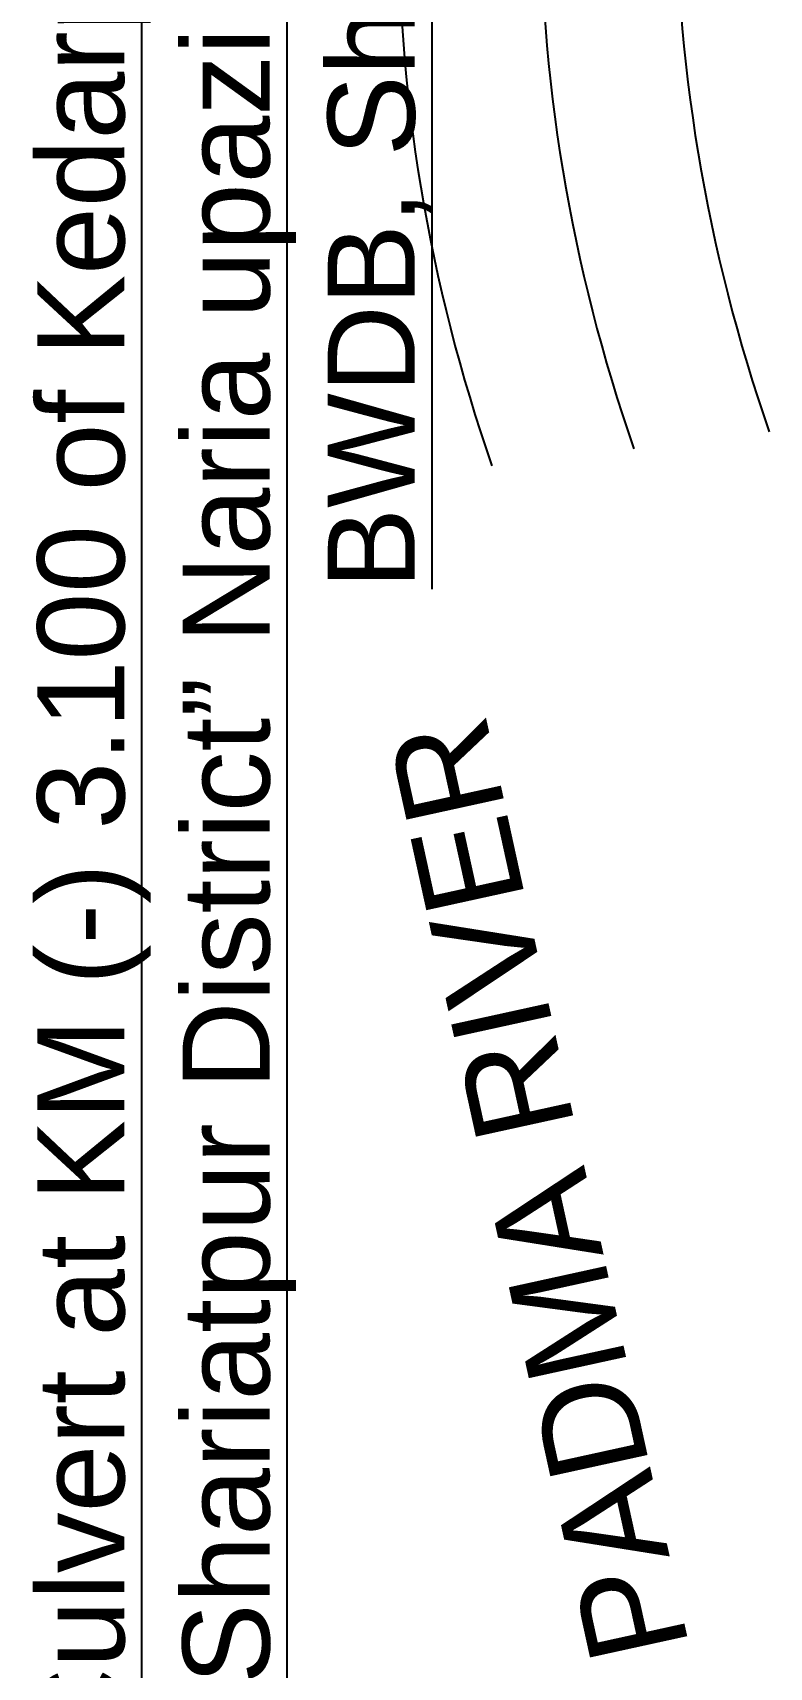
# Model space of a CAD drawing. Header units: millimetres. Extents: x 234588 to 238075, y 2578744 to 2579543.
# Drawn here: x 236487.2 to 236565.3, y 2579025.4 to 2579198.8 of the extents above; entities that cross this region are included whole.
import ezdxf

# ---------------------------------------------------------------- set-up
doc = ezdxf.new("R2010")
doc.units = ezdxf.units.MM
doc.header["$MEASUREMENT"] = 0
doc.layers.add('COORDINATES', color=7, linetype='Continuous')
doc.layers.add('Points-NUM', color=4, linetype='Continuous')
doc.layers.add('EP', color=1, linetype='Continuous', lineweight=30)
doc.styles.get("Standard").update_dxf_attribs({"font": 'arial.ttf'})

msp = doc.modelspace()

# ---------------------------------------------------------------- linework, layer by layer
at = {"layer": 'Points-NUM'}
for centre in [(236733.846, 2579215.179), (236719.487, 2579213.372), (236704.422, 2579211.577)]:
    msp.add_arc(centre, 178.491, 179.61551, 199.22473, dxfattribs=at)

# ---------------------------------------------------------------- texts
at = {"layer": 'COORDINATES', "insert": (236509.068, 2579194.245), "char_height": 9.24, "width": 681.28392, "attachment_point": 5, "rotation": 90}
msp.add_mtext('{\\LSite plan for Construction of Culvert at KM (-) 3.100 of Kedarpur khal under “Protection of Right Bank of Padma River at Naria & Janjira upazilla of Shariatpur District” Naria upazila of Shariatpur District under Shariatpur O&M Division, BWDB, Shariatpur.}', dxfattribs=at)
at = {"layer": 'EP', "insert": (236546.542, 2579025.228), "char_height": 10.56, "attachment_point": 1, "rotation": 102.35885}
msp.add_mtext_dynamic_manual_height_columns('PADMA RIVER ', width=83.3508, gutter_width=1, heights=[8.647], dxfattribs=at).dxf.set("width", 110.02306)

doc.saveas('drawing.dxf')
